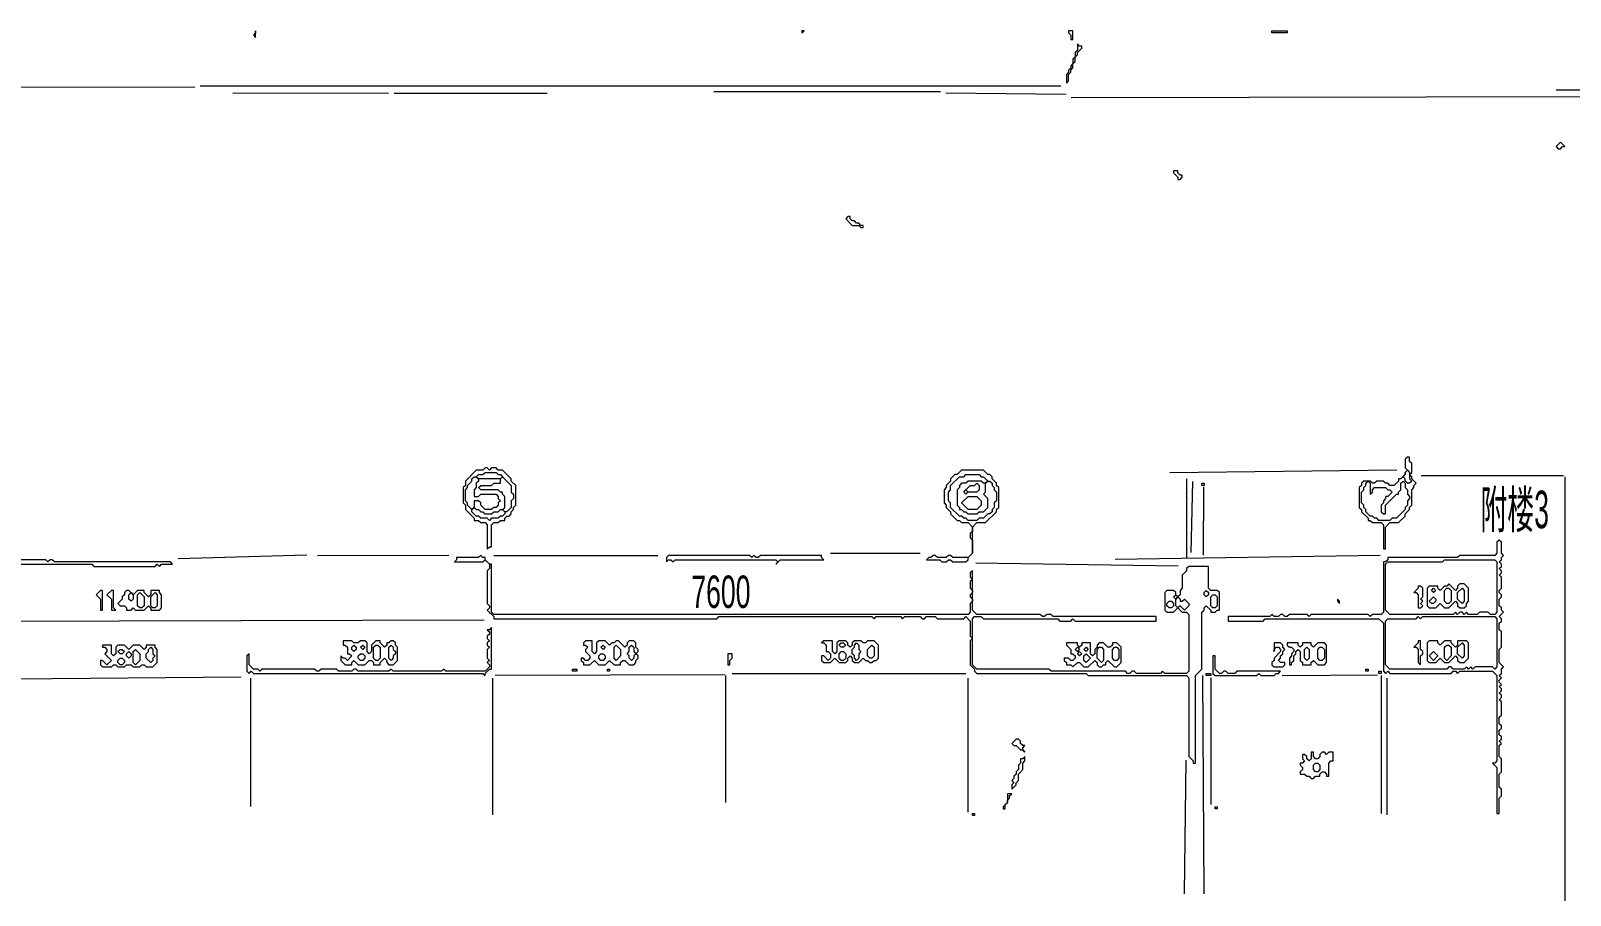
# Model space of a CAD drawing. Extents: x 12 to 2459, y 13 to 1740.
# Drawn here: x 1233 to 1938, y 1345 to 1740 of the extents above; entities that cross this region are included whole.
import ezdxf

# ---------------------------------------------------------------- set-up
doc = ezdxf.new("R2010")
doc.units = 0
for name, color, linetype, lineweight in [('OCR_TEXT', 6, 'Continuous', 0), ('TEXT_FALLBACK_OUTLINE', 2, 'Continuous', 0), ('TRACE_CURVE', 6, 'Continuous', 0), ('TRACE_STRAIGHT', 5, 'Continuous', 0), ('TRACE_TEXT_SYMBOL', 6, 'Continuous', 0)]:
    doc.layers.add(name, color=color, linetype=linetype, lineweight=lineweight)
doc.styles.add('wqy-unicode', font='wqy-unicode.lff')

msp = doc.modelspace()

# ---------------------------------------------------------------- linework, layer by layer
at = {"layer": 'TEXT_FALLBACK_OUTLINE', "color": 2}
for points in [[(1882, 1487), (1881, 1486), (1880, 1486), (1878, 1484), (1877, 1485), (1877, 1486), (1873, 1486), (1872, 1485), (1872, 1477), (1873, 1476), (1876, 1476), (1878, 1478), (1880, 1476), (1882, 1476), (1885, 1479), (1886, 1478), (1886, 1477), (1887, 1476), (1889, 1476), (1890, 1477), (1890, 1478), (1891, 1479), (1891, 1485), (1889, 1487), (1887, 1487), (1886, 1486), (1886, 1485), (1885, 1484)], [(1265, 1484), (1263, 1482), (1265, 1480), (1265, 1475), (1266, 1475), (1266, 1484)], [(1270, 1484), (1268, 1482), (1270, 1480), (1270, 1475), (1272, 1475), (1271, 1476), (1271, 1484)], [(1277, 1484), (1276, 1483), (1276, 1482), (1275, 1481), (1275, 1480), (1273, 1478), (1274, 1477), (1276, 1477), (1277, 1476), (1277, 1475), (1279, 1475), (1280, 1476), (1281, 1475), (1285, 1475), (1287, 1477), (1288, 1476), (1288, 1475), (1292, 1475), (1293, 1476), (1293, 1482), (1292, 1483), (1292, 1484), (1288, 1484), (1288, 1482), (1287, 1481), (1285, 1483), (1285, 1484), (1282, 1484), (1280, 1482), (1278, 1484)], [(1278, 1482), (1279, 1483), (1280, 1482), (1280, 1480), (1279, 1479), (1278, 1480)], [(1282, 1482), (1283, 1483), (1285, 1481), (1285, 1477), (1284, 1476), (1283, 1476), (1282, 1477)], [(1290, 1483), (1291, 1482), (1291, 1477), (1290, 1476), (1289, 1476), (1288, 1477), (1288, 1481)], [(1868, 1486), (1868, 1485), (1866, 1483), (1867, 1483), (1868, 1482), (1868, 1476), (1869, 1476), (1870, 1477), (1869, 1478), (1870, 1479), (1869, 1480), (1870, 1481), (1870, 1485), (1869, 1486)], [(1875, 1481), (1876, 1480), (1876, 1479), (1875, 1478), (1874, 1478), (1873, 1479)], [(1874, 1484), (1875, 1485), (1876, 1484), (1875, 1483)], [(1880, 1484), (1881, 1485), (1882, 1485), (1883, 1484), (1883, 1479), (1882, 1478), (1881, 1478), (1880, 1479)], [(1888, 1485), (1889, 1484), (1889, 1479), (1888, 1478), (1886, 1480), (1886, 1483)], [(1266, 1459), (1266, 1458), (1267, 1458), (1268, 1457), (1268, 1456), (1267, 1455), (1270, 1452), (1268, 1450), (1266, 1452), (1265, 1452), (1265, 1450), (1266, 1449), (1270, 1449), (1271, 1450), (1272, 1450), (1273, 1449), (1276, 1449), (1277, 1450), (1279, 1450), (1280, 1449), (1283, 1449), (1284, 1450), (1285, 1450), (1286, 1449), (1289, 1449), (1291, 1451), (1291, 1457), (1290, 1458), (1290, 1459), (1286, 1459), (1286, 1458), (1285, 1457), (1283, 1459), (1280, 1459), (1278, 1457), (1276, 1459), (1273, 1459), (1272, 1458), (1272, 1455), (1271, 1454), (1270, 1455), (1270, 1459)], [(1376, 1461), (1376, 1459), (1377, 1459), (1378, 1458), (1378, 1455), (1379, 1455), (1380, 1454), (1378, 1452), (1377, 1453), (1376, 1453), (1375, 1454), (1375, 1452), (1377, 1450), (1380, 1450), (1380, 1451), (1381, 1452), (1383, 1450), (1386, 1450), (1388, 1452), (1389, 1452), (1390, 1451), (1390, 1450), (1393, 1450), (1393, 1451), (1395, 1453), (1396, 1452), (1396, 1451), (1397, 1450), (1399, 1450), (1401, 1452), (1401, 1458), (1400, 1459), (1400, 1460), (1399, 1461), (1398, 1461), (1397, 1460), (1396, 1460), (1396, 1459), (1395, 1458), (1393, 1460), (1393, 1461), (1391, 1461), (1389, 1459), (1389, 1456), (1388, 1455), (1387, 1456), (1387, 1460), (1386, 1461), (1384, 1461), (1383, 1460), (1381, 1460), (1380, 1461)], [(1380, 1458), (1381, 1459), (1382, 1458), (1382, 1457), (1381, 1456), (1380, 1457)], [(1384, 1458), (1385, 1459), (1386, 1458), (1385, 1457)], [(1390, 1458), (1391, 1459), (1392, 1459), (1393, 1458), (1393, 1453), (1392, 1452), (1391, 1452), (1390, 1453)], [(1397, 1458), (1398, 1459), (1399, 1458), (1399, 1457), (1400, 1456), (1400, 1455), (1399, 1454), (1399, 1453), (1398, 1452), (1397, 1453)], [(1487, 1461), (1486, 1460), (1486, 1459), (1487, 1459), (1488, 1458), (1487, 1457), (1487, 1456), (1489, 1454), (1489, 1453), (1488, 1452), (1487, 1452), (1486, 1453), (1485, 1453), (1485, 1452), (1486, 1451), (1486, 1450), (1489, 1450), (1491, 1452), (1493, 1450), (1496, 1450), (1498, 1452), (1500, 1450), (1503, 1450), (1503, 1451), (1504, 1452), (1505, 1452), (1507, 1450), (1509, 1450), (1510, 1451), (1510, 1452), (1511, 1453), (1511, 1454), (1510, 1455), (1511, 1456), (1511, 1457), (1510, 1458), (1510, 1460), (1509, 1461), (1507, 1461), (1506, 1460), (1506, 1459), (1505, 1458), (1502, 1461), (1501, 1461), (1500, 1460), (1499, 1460), (1498, 1459), (1496, 1461), (1493, 1461), (1492, 1460), (1492, 1456), (1491, 1455), (1490, 1456), (1490, 1461)], [(1494, 1458), (1495, 1459), (1496, 1458), (1495, 1457)], [(1500, 1458), (1501, 1459), (1503, 1457), (1503, 1454), (1501, 1452), (1500, 1453)], [(1507, 1458), (1508, 1459), (1509, 1458), (1509, 1456), (1510, 1455), (1509, 1454), (1509, 1453), (1508, 1452), (1507, 1453), (1507, 1454), (1506, 1455), (1507, 1456)], [(1596, 1461), (1595, 1460), (1596, 1460), (1597, 1459), (1597, 1456), (1598, 1456), (1599, 1455), (1599, 1453), (1598, 1452), (1596, 1454), (1595, 1454), (1595, 1452), (1596, 1451), (1599, 1451), (1601, 1453), (1603, 1451), (1606, 1451), (1607, 1452), (1607, 1453), (1608, 1454), (1609, 1453), (1609, 1452), (1610, 1451), (1612, 1451), (1614, 1453), (1615, 1452), (1616, 1452), (1617, 1451), (1618, 1451), (1619, 1452), (1620, 1452), (1621, 1453), (1621, 1459), (1619, 1461), (1616, 1461), (1615, 1460), (1614, 1460), (1613, 1461), (1610, 1461), (1609, 1460), (1609, 1459), (1608, 1458), (1607, 1459), (1607, 1460), (1606, 1461), (1603, 1461), (1602, 1460), (1602, 1456), (1601, 1455), (1600, 1456), (1600, 1461)], [(1603, 1459), (1604, 1460), (1605, 1460), (1606, 1459), (1605, 1458), (1604, 1458)], [(1610, 1459), (1611, 1460), (1612, 1459), (1612, 1457), (1613, 1456), (1612, 1455), (1612, 1453), (1611, 1452), (1610, 1453), (1610, 1454), (1609, 1455), (1609, 1457), (1610, 1458)], [(1618, 1459), (1619, 1458), (1619, 1454), (1618, 1453), (1617, 1453), (1616, 1454), (1616, 1457)], [(1707, 1460), (1707, 1459), (1709, 1457), (1709, 1455), (1710, 1455), (1711, 1454), (1711, 1453), (1710, 1452), (1709, 1452), (1708, 1453), (1706, 1453), (1706, 1452), (1707, 1451), (1707, 1450), (1709, 1450), (1710, 1449), (1712, 1451), (1713, 1451), (1715, 1449), (1717, 1449), (1720, 1452), (1721, 1451), (1721, 1450), (1722, 1449), (1723, 1449), (1724, 1450), (1725, 1450), (1725, 1451), (1726, 1452), (1729, 1449), (1730, 1449), (1732, 1451), (1732, 1458), (1730, 1460), (1728, 1460), (1728, 1459), (1727, 1458), (1726, 1458), (1724, 1460), (1722, 1460), (1721, 1459), (1721, 1458), (1720, 1457), (1720, 1455), (1719, 1454), (1718, 1455), (1718, 1460), (1714, 1460), (1714, 1459), (1713, 1458), (1712, 1459), (1712, 1460)], [(1802, 1460), (1802, 1456), (1802, 1457), (1803, 1458), (1804, 1458), (1805, 1457), (1805, 1456), (1802, 1453), (1802, 1452), (1801, 1451), (1801, 1450), (1802, 1449), (1806, 1449), (1807, 1450), (1807, 1451), (1805, 1451), (1804, 1452), (1805, 1453), (1805, 1454), (1806, 1455), (1806, 1456), (1807, 1457), (1806, 1458), (1806, 1459), (1805, 1460)], [(1808, 1460), (1808, 1459), (1809, 1458), (1810, 1458), (1811, 1457), (1811, 1456), (1810, 1455), (1810, 1454), (1809, 1453), (1809, 1450), (1810, 1450), (1810, 1451), (1811, 1452), (1811, 1454), (1812, 1455), (1812, 1456), (1813, 1457), (1814, 1456), (1814, 1452), (1815, 1451), (1815, 1450), (1819, 1450), (1819, 1451), (1820, 1452), (1822, 1450), (1825, 1450), (1826, 1451), (1826, 1459), (1825, 1460), (1822, 1460), (1820, 1458), (1819, 1459), (1819, 1460), (1815, 1460), (1815, 1459), (1814, 1458), (1813, 1459), (1813, 1460)], [(1868, 1461), (1868, 1460), (1866, 1458), (1867, 1458), (1868, 1457), (1868, 1451), (1869, 1450), (1869, 1454), (1870, 1455), (1870, 1456), (1869, 1457), (1869, 1461)], [(1873, 1461), (1872, 1460), (1872, 1452), (1873, 1451), (1876, 1451), (1878, 1453), (1880, 1451), (1882, 1451), (1885, 1454), (1886, 1453), (1886, 1452), (1887, 1451), (1889, 1451), (1891, 1453), (1891, 1460), (1890, 1461), (1886, 1461), (1886, 1459), (1885, 1458), (1883, 1460), (1883, 1461), (1880, 1461), (1878, 1459), (1877, 1460), (1877, 1461)], [(1880, 1458), (1881, 1459), (1882, 1459), (1883, 1458), (1883, 1454), (1881, 1452), (1880, 1453)], [(1888, 1460), (1889, 1459), (1889, 1454), (1888, 1453), (1886, 1455), (1886, 1458)], [(1273, 1456), (1274, 1457), (1275, 1457), (1276, 1456), (1275, 1455), (1274, 1455)], [(1273, 1452), (1274, 1453), (1275, 1453), (1276, 1452), (1276, 1451), (1275, 1450), (1274, 1450), (1273, 1451)], [(1277, 1455), (1278, 1456), (1279, 1455), (1279, 1454), (1278, 1453), (1277, 1454)], [(1280, 1456), (1281, 1457), (1283, 1455), (1283, 1452), (1281, 1450), (1280, 1451)], [(1287, 1457), (1288, 1458), (1289, 1457), (1289, 1455), (1290, 1454), (1289, 1453), (1289, 1452), (1288, 1451), (1286, 1453), (1286, 1455), (1287, 1456)], [(1383, 1454), (1384, 1455), (1385, 1455), (1386, 1454), (1386, 1453), (1385, 1452), (1384, 1452), (1383, 1453)], [(1493, 1454), (1494, 1455), (1495, 1455), (1496, 1454), (1496, 1453), (1495, 1452), (1494, 1452), (1493, 1453)], [(1603, 1455), (1604, 1456), (1605, 1456), (1606, 1455), (1606, 1453), (1605, 1452), (1604, 1452), (1603, 1453)], [(1711, 1457), (1712, 1458), (1713, 1457), (1712, 1456)], [(1712, 1455), (1713, 1456), (1714, 1455), (1713, 1454)], [(1715, 1457), (1716, 1458), (1717, 1457), (1716, 1456)], [(1715, 1454), (1716, 1455), (1718, 1453), (1716, 1451), (1715, 1452)], [(1721, 1457), (1722, 1458), (1723, 1458), (1724, 1457), (1724, 1452), (1723, 1451), (1721, 1453)], [(1728, 1457), (1729, 1458), (1730, 1458), (1731, 1457), (1731, 1453), (1730, 1452), (1729, 1452), (1728, 1453)], [(1816, 1457), (1817, 1458), (1818, 1457), (1818, 1453), (1817, 1452), (1816, 1453)], [(1822, 1457), (1823, 1458), (1824, 1458), (1825, 1457), (1825, 1453), (1824, 1452), (1823, 1452), (1822, 1453)], [(1875, 1456), (1877, 1454), (1875, 1452), (1873, 1454)], [(1481, 1448), (1483, 1448), (1483, 1447), (1481, 1447)], [(1497, 1448), (1498, 1448), (1498, 1447), (1497, 1447)]]:
    msp.add_lwpolyline(points, close=True, dxfattribs=at)
at = {"layer": 'TRACE_CURVE', "color": 6}
for points in [[(1905, 1507), (1904, 1506), (1904, 1501), (1903, 1500), (1887, 1500), (1886, 1499), (1854, 1499), (1854, 1498), (1853, 1497), (1852, 1497), (1852, 1474), (1851, 1473), (1847, 1473), (1846, 1472), (1845, 1473), (1819, 1473), (1818, 1472), (1817, 1473), (1809, 1473), (1808, 1472), (1807, 1472), (1806, 1473), (1805, 1473), (1804, 1472), (1802, 1472), (1801, 1473), (1800, 1472), (1781, 1472), (1781, 1470), (1797, 1470), (1798, 1471), (1850, 1471), (1852, 1469), (1852, 1447), (1853, 1446), (1854, 1447), (1855, 1446), (1883, 1446), (1884, 1447), (1885, 1447), (1886, 1446), (1887, 1447), (1902, 1447), (1904, 1445), (1904, 1406), (1903, 1405), (1902, 1405), (1904, 1403), (1904, 1382), (1905, 1382), (1905, 1389), (1906, 1390), (1906, 1393), (1905, 1394), (1905, 1400), (1906, 1401), (1906, 1407), (1905, 1408), (1905, 1413), (1906, 1414), (1905, 1415), (1906, 1416), (1906, 1417), (1905, 1418)], [(1905, 1418), (1905, 1420), (1906, 1421), (1906, 1422), (1905, 1423), (1905, 1426), (1906, 1427), (1906, 1433), (1905, 1434), (1906, 1435), (1906, 1436), (1905, 1437), (1906, 1438), (1906, 1439), (1905, 1440), (1906, 1441), (1905, 1442), (1905, 1443), (1906, 1444), (1905, 1445), (1906, 1446), (1906, 1448), (1907, 1449), (1905, 1451), (1905, 1457), (1906, 1458), (1906, 1465), (1905, 1466), (1905, 1469), (1906, 1470), (1906, 1471), (1905, 1472), (1907, 1474), (1906, 1475), (1906, 1476), (1905, 1477), (1905, 1480), (1906, 1481), (1906, 1482), (1905, 1483), (1905, 1484), (1906, 1485), (1906, 1490), (1905, 1491), (1906, 1492), (1906, 1493), (1905, 1494), (1906, 1495), (1906, 1496), (1905, 1497), (1906, 1498), (1906, 1499), (1907, 1500), (1906, 1501), (1906, 1506), (1905, 1507)], [(1439, 1500), (1438, 1499), (1428, 1499), (1428, 1498), (1427, 1497), (1440, 1497), (1441, 1498), (1443, 1496), (1443, 1494), (1442, 1493), (1442, 1478), (1443, 1477), (1443, 1476), (1442, 1475), (1445, 1472), (1445, 1471), (1547, 1471), (1548, 1472), (1618, 1472), (1619, 1471), (1620, 1472), (1631, 1472), (1632, 1471), (1633, 1472), (1640, 1472), (1641, 1471), (1642, 1471), (1643, 1472), (1647, 1472), (1648, 1471), (1660, 1471), (1661, 1472), (1663, 1470), (1663, 1463), (1664, 1462), (1663, 1461), (1663, 1450), (1665, 1448), (1665, 1447), (1666, 1446), (1716, 1446), (1717, 1445), (1762, 1445), (1763, 1444), (1763, 1408), (1765, 1406), (1765, 1405), (1766, 1405), (1766, 1445), (1769, 1448), (1769, 1474), (1770, 1475), (1770, 1476), (1771, 1477), (1773, 1475), (1773, 1474), (1775, 1474), (1776, 1475), (1777, 1475), (1777, 1483), (1776, 1484), (1773, 1484), (1772, 1485), (1772, 1495)], [(1663, 1482), (1663, 1481), (1664, 1480), (1664, 1479), (1663, 1478), (1663, 1474), (1662, 1473), (1445, 1473), (1444, 1474), (1444, 1496), (1443, 1496), (1441, 1498), (1441, 1499), (1440, 1499), (1439, 1500)], [(1772, 1495), (1763, 1495), (1762, 1494), (1762, 1493), (1760, 1491), (1760, 1485), (1759, 1484), (1759, 1482), (1758, 1481), (1757, 1482), (1757, 1483), (1756, 1484), (1753, 1484), (1752, 1483), (1752, 1475), (1753, 1474), (1756, 1474), (1758, 1476), (1760, 1474), (1762, 1474), (1763, 1473), (1763, 1447), (1762, 1446), (1752, 1446), (1751, 1447), (1750, 1446), (1739, 1446), (1738, 1447), (1737, 1447), (1736, 1446), (1735, 1446), (1734, 1447), (1700, 1447), (1699, 1448), (1666, 1448), (1664, 1450), (1664, 1471), (1665, 1472), (1668, 1472), (1669, 1471), (1703, 1471), (1704, 1470), (1709, 1470), (1710, 1471), (1711, 1470), (1748, 1470), (1748, 1472), (1701, 1472), (1700, 1473), (1698, 1473), (1697, 1472), (1696, 1472), (1695, 1473), (1666, 1473), (1664, 1475), (1664, 1493), (1663, 1492), (1663, 1490), (1664, 1489), (1663, 1488), (1663, 1485), (1664, 1484), (1664, 1483), (1663, 1482)]]:
    msp.add_lwpolyline(points, dxfattribs=at)
for points in [[(1879, 1497), (1880, 1498), (1903, 1498), (1904, 1497), (1904, 1474), (1903, 1473), (1901, 1473), (1900, 1474), (1896, 1474), (1895, 1473), (1891, 1473), (1890, 1474), (1889, 1473), (1888, 1474), (1887, 1474), (1886, 1473), (1885, 1474), (1884, 1473), (1855, 1473), (1853, 1475), (1853, 1496), (1854, 1497)], [(1756, 1481), (1757, 1482), (1758, 1481), (1757, 1480)], [(1757, 1480), (1758, 1481), (1759, 1480), (1759, 1479), (1760, 1479), (1761, 1480), (1763, 1478), (1763, 1477), (1761, 1475), (1759, 1477), (1758, 1476), (1757, 1477)], [(1770, 1483), (1771, 1484), (1772, 1483), (1772, 1482), (1771, 1481), (1770, 1482)], [(1773, 1481), (1774, 1482), (1775, 1482), (1776, 1481), (1776, 1477), (1775, 1476), (1774, 1476), (1773, 1477)], [(1753, 1478), (1754, 1479), (1755, 1479), (1756, 1478), (1756, 1477), (1755, 1476), (1754, 1476), (1753, 1477)], [(1867, 1471), (1868, 1472), (1869, 1471), (1870, 1472), (1903, 1472), (1904, 1471), (1904, 1449), (1903, 1448), (1902, 1449), (1894, 1449), (1893, 1448), (1892, 1449), (1891, 1448), (1890, 1449), (1889, 1448), (1884, 1448), (1883, 1449), (1882, 1449), (1881, 1448), (1855, 1448), (1853, 1450), (1853, 1470), (1854, 1471)]]:
    msp.add_lwpolyline(points, close=True, dxfattribs=at)
at = {"layer": 'TRACE_STRAIGHT', "color": 5}
for p, q in [((1075.63, 1713.84), (1308.13, 1714.33)), ((1310.62, 1714.78), (1704.38, 1714.79)), ((1325.63, 1711.61), (1396.88, 1711.42)), ((1545.62, 1712.3), (1649.38, 1712.27)), ((1651.86, 1711.61), (1706.9, 1711)), ((1931, 1713), (1971, 1713)), ((1399.37, 1711.51), (1469.38, 1711.42)), ((1709.13, 1709.42), (2403.13, 1710.87)), ((1754.37, 1537.9), (1858.15, 1539.22)), ((1869.38, 1536.52), (1934.38, 1536.52)), ((1935, 1536), (1935, 1342)), ((1762, 1535), (1762, 1499)), ((1764.14, 1501.35), (1764.85, 1533.89)), ((1769.7, 1500.12), (1769.91, 1531.38)), ((1599, 1501), (1640, 1501)), ((1300.63, 1498.57), (1359.44, 1500.2)), ((1364.38, 1499.99), (1424.38, 1500.19)), ((1445, 1500), (1520, 1500)), ((1665.61, 1496.59), (1758.13, 1495.17)), ((1729.36, 1498.28), (1850.61, 1500.14)), ((1115.63, 1469.56), (1440.63, 1470.49)), ((1225.64, 1443.53), (1329.39, 1444.45)), ((1445.62, 1445.24), (1550.63, 1445.52)), ((1551, 1445), (1551, 1387)), ((1554, 1446), (1661, 1446)), ((1769.3, 1445.13), (1769.82, 1345.13)), ((1773, 1444), (1773, 1386)), ((1805.63, 1445.1), (1849.38, 1445.4)), ((1851, 1445), (1851, 1382)), ((1333.6, 1443.88), (1333.63, 1385.12)), ((1444.5, 1381.38), (1444.62, 1443.87)), ((1662.01, 1382.62), (1662.06, 1443.88)), ((1853.6, 1443.88), (1853.63, 1381.37)), ((1761.06, 1345.13), (1761.77, 1406.39))]:
    msp.add_line(p, q, dxfattribs=at)
at = {"layer": 'TRACE_TEXT_SYMBOL', "color": 6}
for points in [[(1336, 1740), (1336, 1739), (1335, 1738), (1336, 1737)], [(1586, 1740), (1586, 1739), (1587, 1740)], [(1708, 1740), (1708, 1739), (1709, 1738), (1709, 1736), (1710, 1736), (1710, 1740)], [(1801, 1740), (1808, 1740), (1808, 1739), (1801, 1739)], [(1712, 1734), (1712, 1731), (1711, 1730), (1711, 1728), (1710, 1727), (1710, 1725), (1709, 1724), (1709, 1723), (1708, 1722), (1708, 1721), (1707, 1720), (1707, 1716), (1708, 1717), (1708, 1720), (1709, 1721), (1709, 1722), (1710, 1723), (1710, 1725), (1711, 1726), (1711, 1728), (1712, 1729), (1712, 1730), (1714, 1732), (1714, 1733), (1713, 1733)], [(1933, 1689), (1931, 1687), (1932, 1686), (1933, 1686), (1934, 1687), (1935, 1687)], [(1756, 1676), (1756, 1675), (1758, 1673), (1758, 1672), (1759, 1672), (1760, 1673), (1760, 1674), (1759, 1674), (1758, 1675), (1758, 1676)], [(1607, 1655), (1606, 1654), (1609, 1651), (1612, 1651), (1613, 1650), (1614, 1650), (1614, 1651), (1613, 1651), (1612, 1652), (1611, 1652), (1610, 1653), (1609, 1653), (1608, 1654), (1608, 1655)], [(1863, 1545), (1862, 1544), (1862, 1540), (1863, 1539), (1862, 1538), (1862, 1537), (1860, 1535), (1859, 1535), (1859, 1534), (1857, 1532), (1855, 1532), (1854, 1533), (1853, 1533), (1852, 1534), (1849, 1534), (1848, 1533), (1847, 1533), (1846, 1534), (1843, 1534), (1842, 1533), (1842, 1532), (1841, 1531), (1841, 1522), (1842, 1521), (1842, 1520), (1845, 1517), (1845, 1516), (1846, 1516), (1847, 1515), (1851, 1515), (1852, 1514), (1852, 1503), (1853, 1503), (1853, 1513), (1855, 1515), (1859, 1515), (1862, 1518), (1862, 1519), (1864, 1521), (1864, 1522), (1865, 1523), (1865, 1530), (1866, 1531), (1866, 1532), (1867, 1533), (1865, 1535), (1865, 1536), (1864, 1537), (1865, 1538), (1865, 1542), (1864, 1543), (1864, 1545)], [(1441, 1540), (1440, 1539), (1437, 1539), (1432, 1534), (1432, 1532), (1431, 1531), (1431, 1524), (1432, 1523), (1432, 1521), (1436, 1517), (1436, 1516), (1438, 1516), (1439, 1515), (1441, 1515), (1442, 1514), (1442, 1503), (1443, 1504), (1444, 1504), (1444, 1514), (1445, 1515), (1447, 1515), (1448, 1516), (1450, 1516), (1450, 1517), (1451, 1518), (1452, 1518), (1453, 1519), (1453, 1520), (1454, 1521), (1454, 1522), (1455, 1523), (1455, 1532), (1453, 1534), (1453, 1535), (1449, 1539), (1447, 1539), (1446, 1540), (1444, 1540), (1443, 1539), (1442, 1540)], [(1435, 1535), (1436, 1536), (1437, 1536), (1438, 1535), (1438, 1534), (1437, 1533), (1437, 1531), (1436, 1530), (1436, 1527), (1438, 1527), (1439, 1528), (1446, 1528), (1447, 1527), (1447, 1526), (1448, 1525), (1447, 1524), (1447, 1523), (1446, 1522), (1445, 1522), (1444, 1521), (1441, 1521), (1439, 1523), (1439, 1524), (1438, 1525), (1436, 1525), (1436, 1522), (1435, 1521), (1433, 1523), (1433, 1524), (1432, 1525), (1432, 1530), (1433, 1531), (1433, 1532), (1435, 1534)], [(1440, 1537), (1441, 1538), (1446, 1538), (1447, 1537), (1448, 1537), (1449, 1536), (1448, 1535), (1438, 1535), (1437, 1536), (1438, 1537)], [(1448, 1535), (1449, 1536), (1453, 1532), (1453, 1529), (1454, 1528), (1454, 1526), (1453, 1525), (1453, 1522), (1451, 1520), (1450, 1520), (1449, 1521), (1450, 1522), (1450, 1527), (1449, 1528), (1449, 1529), (1448, 1529), (1447, 1530), (1439, 1530), (1438, 1531), (1439, 1532), (1444, 1532), (1445, 1533), (1448, 1533)], [(1659, 1539), (1657, 1537), (1656, 1537), (1654, 1535), (1654, 1534), (1652, 1532), (1652, 1531), (1651, 1530), (1651, 1524), (1652, 1523), (1652, 1522), (1654, 1520), (1654, 1519), (1657, 1516), (1658, 1516), (1659, 1515), (1662, 1515), (1664, 1513), (1664, 1511), (1663, 1510), (1663, 1508), (1664, 1507), (1664, 1501), (1662, 1499), (1655, 1499), (1654, 1500), (1653, 1500), (1652, 1499), (1648, 1499), (1647, 1500), (1646, 1500), (1645, 1499), (1644, 1499), (1643, 1498), (1649, 1498), (1650, 1497), (1652, 1497), (1653, 1498), (1654, 1498), (1655, 1497), (1661, 1497), (1662, 1498), (1662, 1499), (1664, 1501), (1664, 1513), (1666, 1515), (1670, 1515), (1675, 1520), (1675, 1521), (1676, 1522), (1676, 1531), (1675, 1532), (1675, 1533), (1673, 1535), (1673, 1536), (1672, 1537), (1671, 1537), (1669, 1539)], [(1660, 1536), (1661, 1537), (1667, 1537), (1668, 1536), (1669, 1536), (1671, 1534), (1670, 1533), (1669, 1533), (1668, 1534), (1662, 1534), (1661, 1533), (1659, 1533), (1658, 1532), (1658, 1531), (1657, 1530), (1657, 1523), (1658, 1522), (1658, 1521), (1659, 1521), (1660, 1520), (1661, 1520), (1662, 1519), (1666, 1519), (1667, 1520), (1669, 1520), (1671, 1522), (1671, 1526), (1669, 1528), (1670, 1529), (1670, 1533), (1671, 1534), (1672, 1534), (1673, 1533), (1673, 1532), (1674, 1531), (1674, 1530), (1675, 1529), (1675, 1525), (1674, 1524), (1674, 1522), (1673, 1521), (1673, 1520), (1672, 1519), (1671, 1519), (1669, 1517), (1667, 1517), (1666, 1516), (1662, 1516), (1661, 1517), (1660, 1517), (1659, 1518), (1658, 1518), (1654, 1522), (1654, 1524), (1653, 1525), (1653, 1529), (1654, 1530), (1654, 1532), (1658, 1536)], [(1862, 1538), (1863, 1539), (1864, 1538), (1864, 1535), (1865, 1534), (1864, 1533), (1863, 1533), (1862, 1534), (1862, 1535), (1861, 1536), (1862, 1537)], [(1660, 1529), (1661, 1530), (1662, 1529), (1661, 1528)], [(1665, 1532), (1666, 1533), (1667, 1532), (1667, 1530), (1666, 1529), (1662, 1529), (1661, 1530), (1663, 1532)], [(1769, 1533), (1770, 1533), (1770, 1532), (1769, 1532)], [(1844, 1533), (1845, 1534), (1846, 1533), (1846, 1528), (1847, 1529), (1847, 1530), (1848, 1531), (1853, 1531), (1854, 1530), (1855, 1530), (1856, 1529), (1854, 1527), (1853, 1527), (1853, 1526), (1852, 1525), (1852, 1524), (1851, 1523), (1851, 1520), (1852, 1519), (1853, 1519), (1853, 1523), (1858, 1528), (1859, 1528), (1859, 1529), (1860, 1530), (1860, 1533), (1861, 1534), (1862, 1533), (1862, 1531), (1863, 1530), (1863, 1528), (1864, 1527), (1864, 1526), (1863, 1525), (1863, 1523), (1862, 1522), (1862, 1521), (1858, 1517), (1856, 1517), (1855, 1516), (1850, 1516), (1849, 1517), (1848, 1517), (1847, 1518), (1846, 1518), (1844, 1520), (1844, 1521), (1843, 1522), (1843, 1523), (1842, 1524), (1842, 1529), (1843, 1530), (1843, 1531), (1844, 1532)], [(1435, 1521), (1436, 1522), (1437, 1521), (1438, 1521), (1439, 1520), (1440, 1520), (1441, 1519), (1444, 1519), (1445, 1520), (1447, 1520), (1448, 1521), (1449, 1521), (1450, 1520), (1450, 1519), (1449, 1518), (1448, 1518), (1447, 1517), (1444, 1517), (1443, 1516), (1442, 1517), (1439, 1517), (1438, 1518), (1437, 1518), (1435, 1520)], [(1662, 1527), (1666, 1527), (1668, 1525), (1668, 1523), (1666, 1521), (1662, 1521), (1659, 1524)], [(1171, 1499), (1170, 1498), (1158, 1498), (1158, 1497), (1222, 1497), (1223, 1496), (1261, 1496), (1262, 1495), (1290, 1495), (1291, 1496), (1292, 1495), (1293, 1496), (1298, 1496), (1297, 1497), (1244, 1497), (1243, 1498), (1242, 1498), (1241, 1497), (1240, 1498), (1214, 1498), (1213, 1499), (1212, 1498), (1176, 1498), (1175, 1499)], [(1525, 1500), (1524, 1499), (1524, 1497), (1525, 1498), (1526, 1498), (1527, 1497), (1528, 1498), (1574, 1498), (1575, 1497), (1574, 1496), (1576, 1498), (1596, 1498), (1595, 1499), (1595, 1500), (1567, 1500), (1566, 1499), (1565, 1499), (1564, 1500), (1563, 1499), (1562, 1500)], [(1831, 1480), (1831, 1479), (1832, 1478), (1832, 1479)], [(1444, 1467), (1443, 1466), (1442, 1466), (1443, 1465), (1443, 1464), (1442, 1463), (1442, 1462), (1443, 1461), (1442, 1460), (1442, 1459), (1443, 1458), (1442, 1457), (1442, 1453), (1443, 1452), (1442, 1451), (1443, 1450), (1443, 1449), (1441, 1447), (1423, 1447), (1422, 1448), (1421, 1447), (1399, 1447), (1398, 1448), (1397, 1447), (1383, 1447), (1382, 1448), (1381, 1448), (1380, 1447), (1374, 1447), (1373, 1448), (1366, 1448), (1365, 1447), (1364, 1447), (1363, 1448), (1339, 1448), (1338, 1447), (1337, 1448), (1335, 1448), (1333, 1450), (1333, 1455), (1332, 1454), (1332, 1447), (1333, 1446), (1334, 1447), (1335, 1446), (1440, 1446), (1441, 1445), (1441, 1446), (1443, 1448), (1444, 1448)], [(1552, 1455), (1552, 1450), (1553, 1450), (1553, 1452), (1554, 1453), (1554, 1455)], [(1774, 1454), (1774, 1446), (1775, 1445), (1794, 1445), (1795, 1446), (1796, 1445), (1802, 1445), (1803, 1446), (1804, 1446), (1805, 1447), (1785, 1447), (1784, 1446), (1781, 1446), (1780, 1447), (1779, 1447), (1778, 1446), (1777, 1446), (1775, 1448), (1775, 1454)], [(1771, 1446), (1773, 1446), (1773, 1445), (1771, 1445)], [(1844, 1448), (1845, 1448), (1845, 1447), (1844, 1447)], [(1850, 1447), (1851, 1447), (1851, 1446), (1850, 1446)], [(1684, 1416), (1682, 1414), (1683, 1413), (1684, 1413), (1686, 1411), (1687, 1411), (1688, 1410), (1687, 1411), (1687, 1412), (1688, 1413), (1687, 1413), (1686, 1414), (1686, 1415), (1685, 1416)], [(1819, 1410), (1819, 1407), (1818, 1406), (1817, 1407), (1817, 1408), (1816, 1409), (1815, 1409), (1815, 1407), (1816, 1406), (1815, 1405), (1814, 1405), (1814, 1404), (1815, 1403), (1815, 1402), (1814, 1401), (1814, 1400), (1816, 1400), (1817, 1399), (1818, 1399), (1819, 1398), (1820, 1398), (1821, 1399), (1823, 1399), (1823, 1400), (1824, 1401), (1825, 1401), (1826, 1400), (1826, 1399), (1827, 1399), (1827, 1405), (1828, 1406), (1829, 1406), (1829, 1410), (1827, 1410), (1826, 1409), (1825, 1410), (1824, 1410), (1823, 1409), (1823, 1408), (1822, 1407), (1821, 1407), (1820, 1408), (1820, 1410)], [(1688, 1408), (1687, 1407), (1686, 1407), (1686, 1405), (1685, 1404), (1685, 1402), (1684, 1401), (1684, 1400), (1683, 1399), (1683, 1398), (1682, 1397), (1683, 1396), (1682, 1395), (1682, 1393), (1684, 1395), (1684, 1396), (1685, 1397), (1685, 1400), (1687, 1402), (1687, 1405), (1688, 1406)], [(1820, 1404), (1821, 1405), (1822, 1405), (1823, 1404), (1823, 1402), (1822, 1401), (1821, 1401), (1820, 1402)], [(1680, 1391), (1680, 1387), (1678, 1385), (1678, 1384), (1679, 1384), (1679, 1386), (1680, 1387), (1680, 1388), (1681, 1389), (1681, 1390), (1682, 1391)], [(1664, 1382), (1665, 1382), (1665, 1381), (1664, 1381)], [(1775, 1385), (1776, 1385), (1776, 1384), (1775, 1384)]]:
    msp.add_lwpolyline(points, close=True, dxfattribs=at)

# ---------------------------------------------------------------- texts
at = {"layer": 'OCR_TEXT', "color": 6, "style": 'wqy-unicode'}
for s, height, width, p in [('附楼3', 17.16, 0.526739, (1896.38, 1512.45)), ('7600', 14.82, 0.614428, (1535.36, 1475.98))]:
    msp.add_text(s, height=height, dxfattribs=dict(at, width=width)).set_placement(p)

doc.saveas('drawing.dxf')
